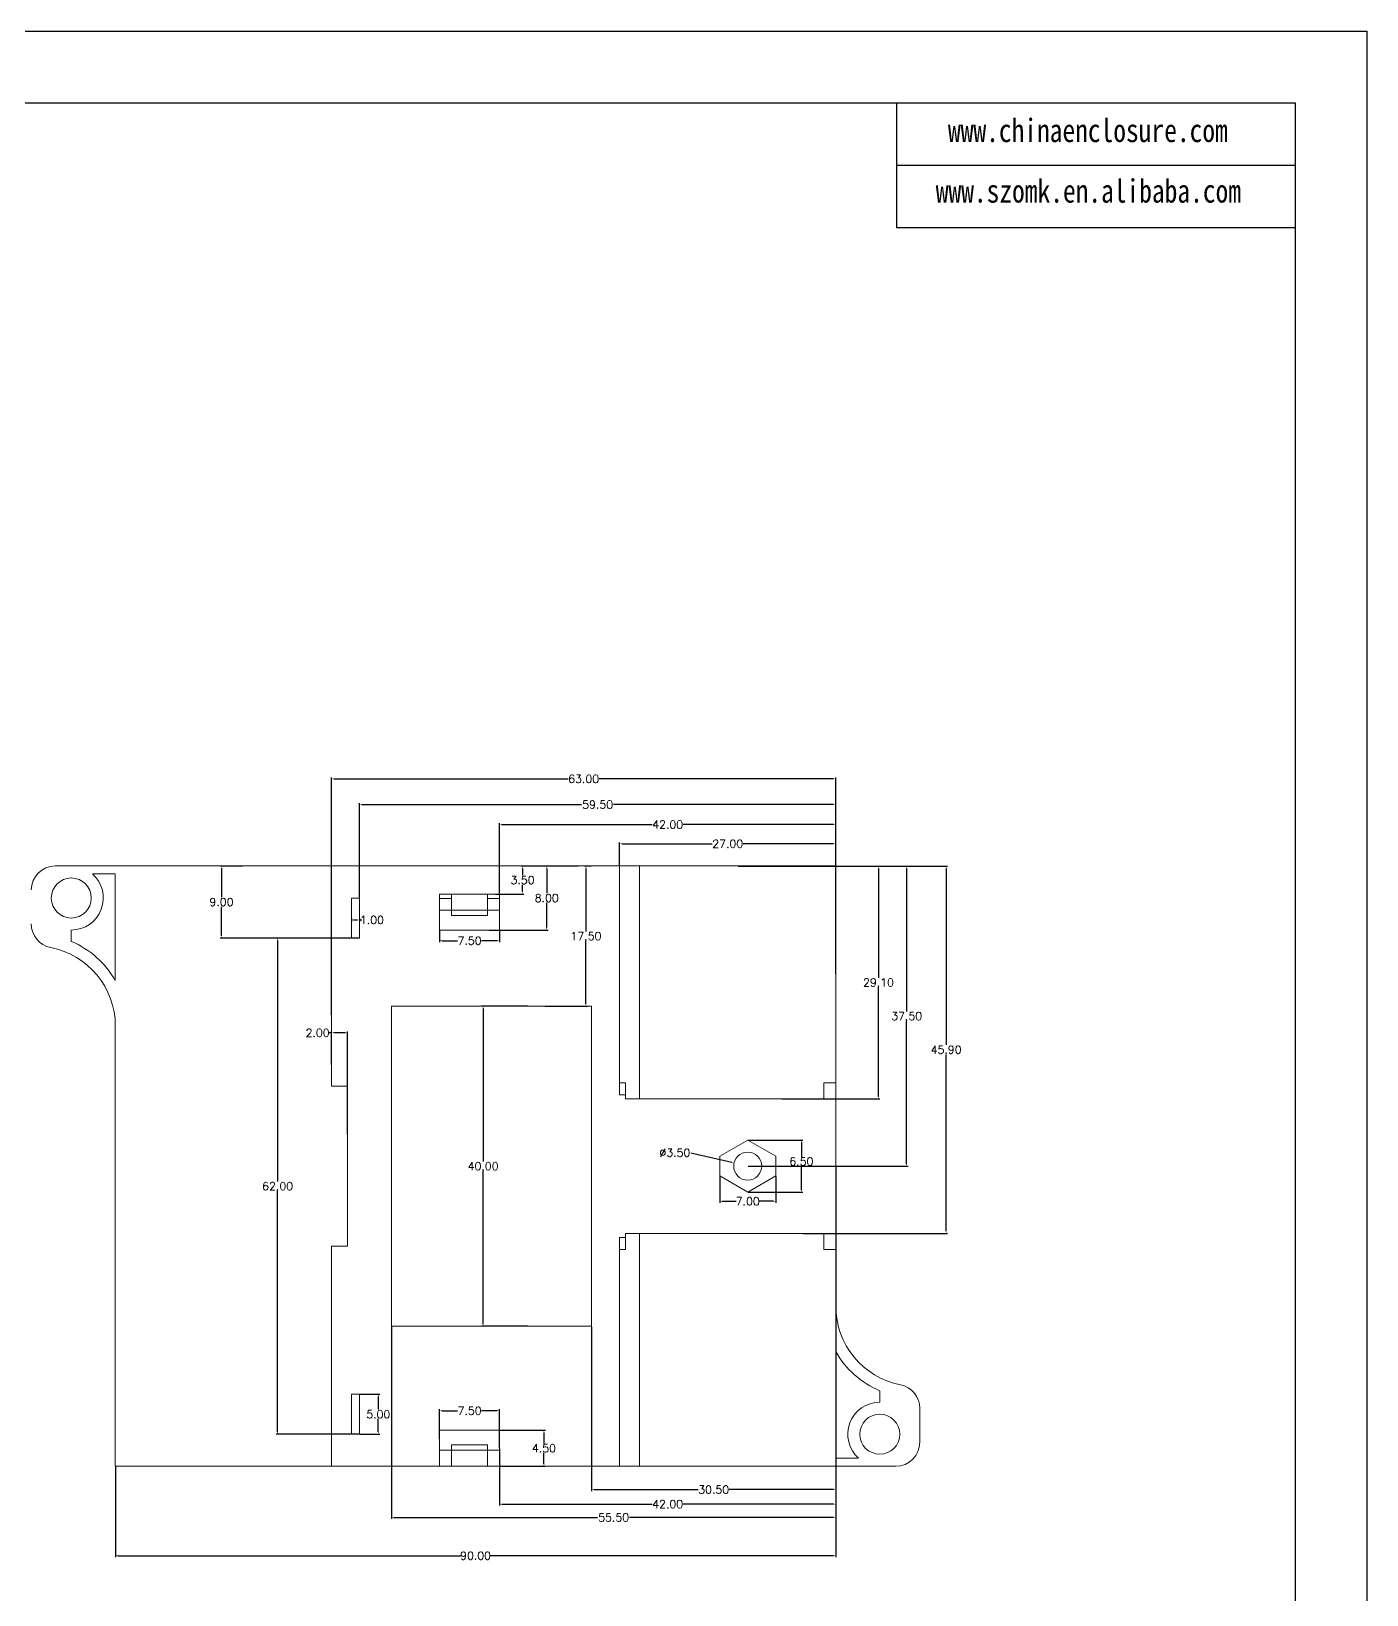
# Model space of a CAD drawing. Header units: inches. Extents: x 3261 to 5228, y 1126 to 1502.
# Drawn here: x 4230.8 to 4397.6, y 1306.5 to 1501.9 of the extents above; entities that cross this region are included whole.
import ezdxf

# ---------------------------------------------------------------- set-up
doc = ezdxf.new("R2010")
doc.units = ezdxf.units.IN
doc.header["$LTSCALE"] = 15
doc.layers.add('文字', color=81, linetype='Continuous')
doc.styles.get("Standard").update_dxf_attribs({"font": 'txt', "bigfont": 'gbcbig.shx'})
doc.styles.add('宋体', font='', dxfattribs={"width": 0.8, "height": 3.5})
doc.styles.get('宋体').set_extended_font_data('SimSun')
doc.dimstyles.new('1.5', dxfattribs={"dimtxt": 1, "dimasz": 0.3, "dimexe": 0.18, "dimexo": 0.0625, "dimgap": 0.09, "dimtad": 0, "dimtih": 1, "dimtoh": 1, "dimzin": 0, "dimdsep": 46, "dimtxsty": 'Standard', "dimcen": 0, "dimadec": 0, "dimazin": 2, "dimtfac": 1, "dimtofl": 0, "dimtmove": 0, "dimatfit": 3, "dimfxl": 1, "dimtolj": 1, "dimtzin": 0, "dimarcsym": 0})

# ---------------------------------------------------------------- blocks, each defined once
blk = doc.blocks.new('*D309')
at = {"color": 0, "lineweight": -2}
for p, q in [((4304.31, 1397.66), (4304.31, 1400.55)), ((4304.61, 1400.37), (4315.88, 1400.37)), ((4331.01, 1400.37), (4319.73, 1400.37)), ((4331.31, 1397.66), (4331.31, 1400.55))]:
    blk.add_line(p, q, dxfattribs=at)
at = {"color": 0}
for points in [[(4304.61, 1400.42), (4304.61, 1400.32), (4304.31, 1400.37)], [(4331.01, 1400.42), (4331.01, 1400.32), (4331.31, 1400.37)]]:
    blk.add_solid(points, dxfattribs=at)
at = {"layer": 'Defpoints', "color": 0}
for p in [(4304.31, 1400.37), (4304.31, 1397.59), (4331.31, 1397.59)]:
    blk.add_point(p, dxfattribs=at)
at = {"color": 0, "insert": (4317.81, 1400.37), "char_height": 1, "attachment_point": 5}
blk.add_mtext('\\A1;27.00', dxfattribs=at)
blk = doc.blocks.new('*D310')
at = {"color": 0, "lineweight": -2}
for p, q in [((4289.31, 1394.16), (4289.31, 1402.95)), ((4289.61, 1402.77), (4308.38, 1402.77)), ((4331.01, 1402.77), (4312.23, 1402.77)), ((4331.31, 1389.71), (4331.31, 1402.95))]:
    blk.add_line(p, q, dxfattribs=at)
at = {"color": 0}
for points in [[(4289.61, 1402.82), (4289.61, 1402.72), (4289.31, 1402.77)], [(4331.01, 1402.82), (4331.01, 1402.72), (4331.31, 1402.77)]]:
    blk.add_solid(points, dxfattribs=at)
at = {"layer": 'Defpoints', "color": 0}
for p in [(4289.31, 1402.77), (4289.31, 1394.09), (4331.31, 1389.65)]:
    blk.add_point(p, dxfattribs=at)
at = {"color": 0, "insert": (4310.31, 1402.77), "char_height": 1, "attachment_point": 5}
blk.add_mtext('\\A1;42.00', dxfattribs=at)
blk = doc.blocks.new('*D311')
at = {"color": 0, "lineweight": -2}
for p, q in [((4271.81, 1393.66), (4271.81, 1405.45)), ((4272.11, 1405.27), (4299.55, 1405.27)), ((4331.01, 1405.27), (4303.56, 1405.27)), ((4331.31, 1384.11), (4331.31, 1405.45))]:
    blk.add_line(p, q, dxfattribs=at)
at = {"color": 0}
for points in [[(4272.11, 1405.32), (4272.11, 1405.22), (4271.81, 1405.27)], [(4331.01, 1405.32), (4331.01, 1405.22), (4331.31, 1405.27)]]:
    blk.add_solid(points, dxfattribs=at)
at = {"layer": 'Defpoints', "color": 0}
for p in [(4271.81, 1405.27), (4271.81, 1393.59), (4331.31, 1384.04)]:
    blk.add_point(p, dxfattribs=at)
at = {"color": 0, "insert": (4301.56, 1405.27), "char_height": 1, "attachment_point": 5}
blk.add_mtext('\\A1;59.50', dxfattribs=at)
blk = doc.blocks.new('*D312')
at = {"color": 0, "lineweight": -2}
for p, q in [((4281.81, 1389.53), (4281.81, 1388.08)), ((4289.31, 1389.53), (4289.31, 1388.08)), ((4282.11, 1388.26), (4284.05, 1388.26)), ((4289.01, 1388.26), (4287.06, 1388.26))]:
    blk.add_line(p, q, dxfattribs=at)
at = {"color": 0}
for points in [[(4282.11, 1388.31), (4282.11, 1388.21), (4281.81, 1388.26)], [(4289.01, 1388.31), (4289.01, 1388.21), (4289.31, 1388.26)]]:
    blk.add_solid(points, dxfattribs=at)
at = {"layer": 'Defpoints', "color": 0}
for p in [(4281.81, 1389.59), (4289.31, 1389.59), (4289.31, 1388.26)]:
    blk.add_point(p, dxfattribs=at)
at = {"color": 0, "insert": (4285.56, 1388.26), "char_height": 1, "attachment_point": 5}
blk.add_mtext('\\A1;7.50', dxfattribs=at)
blk = doc.blocks.new('*D313')
at = {"color": 0, "lineweight": -2}
for p, q in [((4270.81, 1391.03), (4270.81, 1390.67)), ((4271.81, 1391.03), (4271.81, 1390.67)), ((4271.11, 1390.85), (4271.51, 1390.85)), ((4271.81, 1390.85), (4272.11, 1390.85))]:
    blk.add_line(p, q, dxfattribs=at)
at = {"color": 0}
for points in [[(4271.11, 1390.9), (4271.11, 1390.8), (4270.81, 1390.85)], [(4271.51, 1390.9), (4271.51, 1390.8), (4271.81, 1390.85)]]:
    blk.add_solid(points, dxfattribs=at)
at = {"layer": 'Defpoints', "color": 0}
for p in [(4270.81, 1391.09), (4271.81, 1391.09), (4271.81, 1390.85)]:
    blk.add_point(p, dxfattribs=at)
at = {"color": 0, "insert": (4273.36, 1390.85), "char_height": 1, "attachment_point": 5}
blk.add_mtext('\\A1;1.00', dxfattribs=at)
blk = doc.blocks.new('*D314')
at = {"color": 0, "lineweight": -2}
for p, q in [((4268.31, 1378.96), (4268.31, 1408.66)), ((4268.61, 1408.48), (4297.88, 1408.48)), ((4331.01, 1408.48), (4301.73, 1408.48)), ((4331.31, 1384.17), (4331.31, 1408.66))]:
    blk.add_line(p, q, dxfattribs=at)
at = {"color": 0}
for points in [[(4268.61, 1408.53), (4268.61, 1408.43), (4268.31, 1408.48)], [(4331.01, 1408.53), (4331.01, 1408.43), (4331.31, 1408.48)]]:
    blk.add_solid(points, dxfattribs=at)
at = {"layer": 'Defpoints', "color": 0}
for p in [(4268.31, 1408.48), (4331.31, 1384.11), (4268.31, 1378.9)]:
    blk.add_point(p, dxfattribs=at)
at = {"color": 0, "insert": (4299.81, 1408.48), "char_height": 1, "attachment_point": 5}
blk.add_mtext('\\A1;63.00', dxfattribs=at)
blk = doc.blocks.new('*D315')
at = {"color": 0, "lineweight": -2}
for p, q in [((4268.31, 1376.75), (4268.01, 1376.75)), ((4268.31, 1372.81), (4268.31, 1376.93)), ((4270.01, 1376.75), (4268.61, 1376.75)), ((4270.31, 1364.06), (4270.31, 1376.93))]:
    blk.add_line(p, q, dxfattribs=at)
at = {"color": 0}
for points in [[(4268.61, 1376.8), (4268.61, 1376.7), (4268.31, 1376.75)], [(4270.01, 1376.8), (4270.01, 1376.7), (4270.31, 1376.75)]]:
    blk.add_solid(points, dxfattribs=at)
at = {"layer": 'Defpoints', "color": 0}
for p in [(4268.31, 1376.75), (4268.31, 1372.75), (4270.31, 1364)]:
    blk.add_point(p, dxfattribs=at)
at = {"color": 0, "insert": (4266.58, 1376.75), "char_height": 1, "attachment_point": 5}
blk.add_mtext('\\A1;2.00', dxfattribs=at)
blk = doc.blocks.new('*D316')
at = {"color": 0, "lineweight": -2}
for p, q in [((4331.31, 1342.53), (4331.31, 1319.49)), ((4300.81, 1340.03), (4300.81, 1319.49)), ((4301.11, 1319.67), (4314.13, 1319.67)), ((4331.01, 1319.67), (4317.98, 1319.67))]:
    blk.add_line(p, q, dxfattribs=at)
at = {"color": 0}
for points in [[(4301.11, 1319.72), (4301.11, 1319.62), (4300.81, 1319.67)], [(4331.01, 1319.72), (4331.01, 1319.62), (4331.31, 1319.67)]]:
    blk.add_solid(points, dxfattribs=at)
at = {"layer": 'Defpoints', "color": 0}
for p in [(4331.31, 1342.59), (4300.81, 1340.09), (4331.31, 1319.67)]:
    blk.add_point(p, dxfattribs=at)
at = {"color": 0, "insert": (4316.06, 1319.67), "char_height": 1, "attachment_point": 5}
blk.add_mtext('\\A1;30.50', dxfattribs=at)
blk = doc.blocks.new('*D317')
at = {"color": 0, "lineweight": -2}
for p, q in [((4331.31, 1346.08), (4331.31, 1316.02)), ((4275.81, 1340.03), (4275.81, 1316.02)), ((4276.11, 1316.2), (4301.55, 1316.2)), ((4331.01, 1316.2), (4305.56, 1316.2))]:
    blk.add_line(p, q, dxfattribs=at)
at = {"color": 0}
for points in [[(4276.11, 1316.25), (4276.11, 1316.15), (4275.81, 1316.2)], [(4331.01, 1316.25), (4331.01, 1316.15), (4331.31, 1316.2)]]:
    blk.add_solid(points, dxfattribs=at)
at = {"layer": 'Defpoints', "color": 0}
for p in [(4331.31, 1346.14), (4275.81, 1340.09), (4331.31, 1316.2)]:
    blk.add_point(p, dxfattribs=at)
at = {"color": 0, "insert": (4303.56, 1316.2), "char_height": 1, "attachment_point": 5}
blk.add_mtext('\\A1;55.50', dxfattribs=at)
blk = doc.blocks.new('*D318')
at = {"color": 0, "lineweight": -2}
for p, q in [((4331.31, 1360.03), (4331.31, 1311.24)), ((4241.31, 1322.53), (4241.31, 1311.24)), ((4241.61, 1311.42), (4284.47, 1311.42)), ((4331.01, 1311.42), (4288.15, 1311.42))]:
    blk.add_line(p, q, dxfattribs=at)
at = {"color": 0}
for points in [[(4241.61, 1311.47), (4241.61, 1311.37), (4241.31, 1311.42)], [(4331.01, 1311.47), (4331.01, 1311.37), (4331.31, 1311.42)]]:
    blk.add_solid(points, dxfattribs=at)
at = {"layer": 'Defpoints', "color": 0}
for p in [(4331.31, 1360.09), (4241.31, 1322.59), (4331.31, 1311.42)]:
    blk.add_point(p, dxfattribs=at)
at = {"color": 0, "insert": (4286.31, 1311.42), "char_height": 1, "attachment_point": 5}
blk.add_mtext('\\A1;90.00', dxfattribs=at)
blk = doc.blocks.new('*D319')
at = {"color": 0, "lineweight": -2}
for p, q in [((4297.62, 1397.59), (4292, 1397.59)), ((4292.18, 1397.29), (4292.18, 1396.43)), ((4292.18, 1394.39), (4292.18, 1395.25)), ((4288.79, 1394.09), (4292.36, 1394.09))]:
    blk.add_line(p, q, dxfattribs=at)
at = {"color": 0}
for points in [[(4292.13, 1397.29), (4292.23, 1397.29), (4292.18, 1397.59)], [(4292.13, 1394.39), (4292.23, 1394.39), (4292.18, 1394.09)]]:
    blk.add_solid(points, dxfattribs=at)
at = {"layer": 'Defpoints', "color": 0}
for p in [(4297.68, 1397.59), (4288.72, 1394.09), (4292.18, 1394.09)]:
    blk.add_point(p, dxfattribs=at)
at = {"color": 0, "insert": (4292.18, 1395.84), "char_height": 1, "attachment_point": 5}
blk.add_mtext('\\A1;3.50', dxfattribs=at)
blk = doc.blocks.new('*D320')
at = {"color": 0, "lineweight": -2}
for p, q in [((4299.14, 1397.59), (4295.02, 1397.59)), ((4295.2, 1397.29), (4295.2, 1394.18)), ((4295.2, 1389.89), (4295.2, 1393)), ((4288, 1389.59), (4295.38, 1389.59))]:
    blk.add_line(p, q, dxfattribs=at)
at = {"color": 0}
for points in [[(4295.15, 1397.29), (4295.25, 1397.29), (4295.2, 1397.59)], [(4295.15, 1389.89), (4295.25, 1389.89), (4295.2, 1389.59)]]:
    blk.add_solid(points, dxfattribs=at)
at = {"layer": 'Defpoints', "color": 0}
for p in [(4299.2, 1397.59), (4287.93, 1389.59), (4295.2, 1389.59)]:
    blk.add_point(p, dxfattribs=at)
at = {"color": 0, "insert": (4295.2, 1393.59), "char_height": 1, "attachment_point": 5}
blk.add_mtext('\\A1;8.00', dxfattribs=at)
blk = doc.blocks.new('*D321')
at = {"color": 0, "lineweight": -2}
for p, q in [((4300.77, 1397.59), (4299.92, 1397.59)), ((4300.1, 1397.29), (4300.1, 1389.43)), ((4300.1, 1380.39), (4300.1, 1388.25)), ((4295, 1380.09), (4300.28, 1380.09))]:
    blk.add_line(p, q, dxfattribs=at)
at = {"color": 0}
for points in [[(4300.05, 1397.29), (4300.15, 1397.29), (4300.1, 1397.59)], [(4300.05, 1380.39), (4300.15, 1380.39), (4300.1, 1380.09)]]:
    blk.add_solid(points, dxfattribs=at)
at = {"layer": 'Defpoints', "color": 0}
for p in [(4300.83, 1397.59), (4294.93, 1380.09), (4300.1, 1380.09)]:
    blk.add_point(p, dxfattribs=at)
at = {"color": 0, "insert": (4300.1, 1388.84), "char_height": 1, "attachment_point": 5}
blk.add_mtext('\\A1;17.50', dxfattribs=at)
blk = doc.blocks.new('*D322')
at = {"color": 0, "lineweight": -2}
for p, q in [((4292.85, 1380.09), (4287.07, 1380.09)), ((4287.25, 1379.79), (4287.25, 1360.68)), ((4287.25, 1340.39), (4287.25, 1359.5)), ((4292.85, 1340.09), (4287.07, 1340.09))]:
    blk.add_line(p, q, dxfattribs=at)
at = {"color": 0}
for points in [[(4287.2, 1379.79), (4287.3, 1379.79), (4287.25, 1380.09)], [(4287.2, 1340.39), (4287.3, 1340.39), (4287.25, 1340.09)]]:
    blk.add_solid(points, dxfattribs=at)
at = {"layer": 'Defpoints', "color": 0}
for p in [(4287.25, 1380.09), (4292.91, 1380.09), (4292.91, 1340.09)]:
    blk.add_point(p, dxfattribs=at)
at = {"color": 0, "insert": (4287.25, 1360.09), "char_height": 1, "attachment_point": 5}
blk.add_mtext('\\A1;40.00', dxfattribs=at)
blk = doc.blocks.new('*D323')
at = {"color": 0, "lineweight": -2}
for p, q in [((4319.12, 1397.59), (4336.83, 1397.59)), ((4336.65, 1397.29), (4336.65, 1383.63)), ((4336.65, 1368.79), (4336.65, 1382.45)), ((4324.57, 1368.49), (4336.83, 1368.49))]:
    blk.add_line(p, q, dxfattribs=at)
at = {"color": 0}
for points in [[(4336.6, 1397.29), (4336.7, 1397.29), (4336.65, 1397.59)], [(4336.6, 1368.79), (4336.7, 1368.79), (4336.65, 1368.49)]]:
    blk.add_solid(points, dxfattribs=at)
at = {"layer": 'Defpoints', "color": 0}
for p in [(4319.06, 1397.59), (4324.51, 1368.49), (4336.65, 1368.49)]:
    blk.add_point(p, dxfattribs=at)
at = {"color": 0, "insert": (4336.65, 1383.04), "char_height": 1, "attachment_point": 5}
blk.add_mtext('\\A1;29.10', dxfattribs=at)
blk = doc.blocks.new('*D324')
at = {"color": 0, "lineweight": -2}
for p, q in [((4323.77, 1397.59), (4345.27, 1397.59)), ((4345.09, 1397.29), (4345.09, 1375.23)), ((4345.09, 1351.99), (4345.09, 1374.05)), ((4327.21, 1351.69), (4345.27, 1351.69))]:
    blk.add_line(p, q, dxfattribs=at)
at = {"color": 0}
for points in [[(4345.04, 1397.29), (4345.14, 1397.29), (4345.09, 1397.59)], [(4345.04, 1351.99), (4345.14, 1351.99), (4345.09, 1351.69)]]:
    blk.add_solid(points, dxfattribs=at)
at = {"layer": 'Defpoints', "color": 0}
for p in [(4323.71, 1397.59), (4345.09, 1397.59), (4327.14, 1351.69)]:
    blk.add_point(p, dxfattribs=at)
at = {"color": 0, "insert": (4345.09, 1374.64), "char_height": 1, "attachment_point": 5}
blk.add_mtext('\\A1;45.90', dxfattribs=at)
blk = doc.blocks.new('*D325')
at = {"color": 0, "lineweight": -2}
for p, q in [((4323.77, 1397.59), (4340.34, 1397.59)), ((4340.16, 1397.29), (4340.16, 1379.43)), ((4340.16, 1360.39), (4340.16, 1378.25)), ((4320.37, 1360.09), (4340.34, 1360.09))]:
    blk.add_line(p, q, dxfattribs=at)
at = {"color": 0}
for points in [[(4340.11, 1397.29), (4340.21, 1397.29), (4340.16, 1397.59)], [(4340.11, 1360.39), (4340.21, 1360.39), (4340.16, 1360.09)]]:
    blk.add_solid(points, dxfattribs=at)
at = {"layer": 'Defpoints', "color": 0}
for p in [(4323.71, 1397.59), (4340.16, 1397.59), (4320.31, 1360.09)]:
    blk.add_point(p, dxfattribs=at)
at = {"color": 0, "insert": (4340.16, 1378.84), "char_height": 1, "attachment_point": 5}
blk.add_mtext('\\A1;37.50', dxfattribs=at)
blk = doc.blocks.new('*D326')
at = {"color": 0, "lineweight": -2}
blk.add_line((4313.22, 1361.77), (4318.31, 1360.57), dxfattribs=at)
at = {"color": 0}
blk.add_solid([(4318.32, 1360.61), (4318.3, 1360.52), (4318.6, 1360.5)], dxfattribs=at)
at = {"layer": 'Defpoints', "color": 0}
for p in [(4318.6, 1360.5), (4322.01, 1359.69)]:
    blk.add_point(p, dxfattribs=at)
at = {"color": 0, "insert": (4311.21, 1361.77), "char_height": 1, "attachment_point": 5}
blk.add_mtext('\\A1;∅3.50', dxfattribs=at)
blk = doc.blocks.new('*D327')
at = {"color": 0, "lineweight": -2}
for p, q in [((4316.81, 1358.8), (4316.81, 1355.52)), ((4323.81, 1358.8), (4323.81, 1355.52)), ((4317.11, 1355.7), (4318.88, 1355.7)), ((4323.51, 1355.7), (4321.73, 1355.7))]:
    blk.add_line(p, q, dxfattribs=at)
at = {"color": 0}
for points in [[(4317.11, 1355.75), (4317.11, 1355.65), (4316.81, 1355.7)], [(4323.51, 1355.75), (4323.51, 1355.65), (4323.81, 1355.7)]]:
    blk.add_solid(points, dxfattribs=at)
at = {"layer": 'Defpoints', "color": 0}
for p in [(4316.81, 1358.87), (4323.81, 1358.87), (4323.81, 1355.7)]:
    blk.add_point(p, dxfattribs=at)
at = {"color": 0, "insert": (4320.31, 1355.7), "char_height": 1, "attachment_point": 5}
blk.add_mtext('\\A1;7.00', dxfattribs=at)
blk = doc.blocks.new('*D328')
at = {"color": 0, "lineweight": -2}
for p, q in [((4320.37, 1363.34), (4327.19, 1363.34)), ((4327.01, 1363.04), (4327.01, 1361.27)), ((4327.01, 1357.14), (4327.01, 1360.09)), ((4320.37, 1356.84), (4327.19, 1356.84))]:
    blk.add_line(p, q, dxfattribs=at)
at = {"color": 0}
for points in [[(4326.96, 1363.04), (4327.06, 1363.04), (4327.01, 1363.34)], [(4326.96, 1357.14), (4327.06, 1357.14), (4327.01, 1356.84)]]:
    blk.add_solid(points, dxfattribs=at)
at = {"layer": 'Defpoints', "color": 0}
for p in [(4320.31, 1363.34), (4327.01, 1363.34), (4320.31, 1356.84)]:
    blk.add_point(p, dxfattribs=at)
at = {"color": 0, "insert": (4327.01, 1360.68), "char_height": 1, "attachment_point": 5}
blk.add_mtext('\\A1;6.50', dxfattribs=at)
blk = doc.blocks.new('*D329')
at = {"color": 0, "lineweight": -2}
for p, q in [((4257.18, 1397.59), (4254.39, 1397.59)), ((4254.57, 1397.29), (4254.57, 1393.68)), ((4254.57, 1388.89), (4254.57, 1392.5)), ((4270.74, 1388.59), (4254.39, 1388.59))]:
    blk.add_line(p, q, dxfattribs=at)
at = {"color": 0}
for points in [[(4254.52, 1397.29), (4254.62, 1397.29), (4254.57, 1397.59)], [(4254.52, 1388.89), (4254.62, 1388.89), (4254.57, 1388.59)]]:
    blk.add_solid(points, dxfattribs=at)
at = {"layer": 'Defpoints', "color": 0}
for p in [(4257.24, 1397.59), (4254.57, 1388.59), (4270.81, 1388.59)]:
    blk.add_point(p, dxfattribs=at)
at = {"color": 0, "insert": (4254.57, 1393.09), "char_height": 1, "attachment_point": 5}
blk.add_mtext('\\A1;9.00', dxfattribs=at)
blk = doc.blocks.new('*D330')
at = {"color": 0, "lineweight": -2}
for p, q in [((4271.74, 1388.59), (4261.4, 1388.59)), ((4261.58, 1388.29), (4261.58, 1358.18)), ((4261.58, 1326.89), (4261.58, 1357)), ((4271.74, 1326.59), (4261.4, 1326.59))]:
    blk.add_line(p, q, dxfattribs=at)
at = {"color": 0}
for points in [[(4261.53, 1388.29), (4261.63, 1388.29), (4261.58, 1388.59)], [(4261.53, 1326.89), (4261.63, 1326.89), (4261.58, 1326.59)]]:
    blk.add_solid(points, dxfattribs=at)
at = {"layer": 'Defpoints', "color": 0}
for p in [(4271.81, 1388.59), (4261.58, 1326.59), (4271.81, 1326.59)]:
    blk.add_point(p, dxfattribs=at)
at = {"color": 0, "insert": (4261.58, 1357.59), "char_height": 1, "attachment_point": 5}
blk.add_mtext('\\A1;62.00', dxfattribs=at)
blk = doc.blocks.new('*D331')
at = {"color": 0, "lineweight": -2}
for p, q in [((4271.87, 1331.59), (4274.34, 1331.59)), ((4274.16, 1331.29), (4274.16, 1329.68)), ((4274.16, 1326.89), (4274.16, 1328.5)), ((4271.87, 1326.59), (4274.34, 1326.59))]:
    blk.add_line(p, q, dxfattribs=at)
at = {"color": 0}
for points in [[(4274.11, 1331.29), (4274.21, 1331.29), (4274.16, 1331.59)], [(4274.11, 1326.89), (4274.21, 1326.89), (4274.16, 1326.59)]]:
    blk.add_solid(points, dxfattribs=at)
at = {"layer": 'Defpoints', "color": 0}
for p in [(4271.81, 1331.59), (4274.16, 1331.59), (4271.81, 1326.59)]:
    blk.add_point(p, dxfattribs=at)
at = {"color": 0, "insert": (4274.16, 1329.09), "char_height": 1, "attachment_point": 5}
blk.add_mtext('\\A1;5.00', dxfattribs=at)
blk = doc.blocks.new('*D332')
at = {"color": 0, "lineweight": -2}
for p, q in [((4289.37, 1327.09), (4295.03, 1327.09)), ((4294.85, 1326.79), (4294.85, 1325.43)), ((4289.37, 1322.59), (4295.03, 1322.59)), ((4294.85, 1322.89), (4294.85, 1324.25))]:
    blk.add_line(p, q, dxfattribs=at)
at = {"color": 0}
for points in [[(4294.8, 1326.79), (4294.9, 1326.79), (4294.85, 1327.09)], [(4294.8, 1322.89), (4294.9, 1322.89), (4294.85, 1322.59)]]:
    blk.add_solid(points, dxfattribs=at)
at = {"layer": 'Defpoints', "color": 0}
for p in [(4289.31, 1327.09), (4294.85, 1327.09), (4289.31, 1322.59)]:
    blk.add_point(p, dxfattribs=at)
at = {"color": 0, "insert": (4294.85, 1324.84), "char_height": 1, "attachment_point": 5}
blk.add_mtext('\\A1;4.50', dxfattribs=at)
blk = doc.blocks.new('*D333')
at = {"color": 0, "lineweight": -2}
for p, q in [((4331.31, 1328.51), (4331.31, 1317.68)), ((4289.31, 1324.78), (4289.31, 1317.68)), ((4289.61, 1317.86), (4308.38, 1317.86)), ((4331.01, 1317.86), (4312.23, 1317.86))]:
    blk.add_line(p, q, dxfattribs=at)
at = {"color": 0}
for points in [[(4289.61, 1317.91), (4289.61, 1317.81), (4289.31, 1317.86)], [(4331.01, 1317.91), (4331.01, 1317.81), (4331.31, 1317.86)]]:
    blk.add_solid(points, dxfattribs=at)
at = {"layer": 'Defpoints', "color": 0}
for p in [(4331.31, 1328.57), (4289.31, 1324.84), (4289.31, 1317.86)]:
    blk.add_point(p, dxfattribs=at)
at = {"color": 0, "insert": (4310.31, 1317.86), "char_height": 1, "attachment_point": 5}
blk.add_mtext('\\A1;42.00', dxfattribs=at)
blk = doc.blocks.new('*D334')
at = {"color": 0, "lineweight": -2}
for p, q in [((4281.81, 1326.03), (4281.81, 1329.71)), ((4282.11, 1329.53), (4284.05, 1329.53)), ((4289.01, 1329.53), (4287.06, 1329.53)), ((4289.31, 1324.91), (4289.31, 1329.71))]:
    blk.add_line(p, q, dxfattribs=at)
at = {"color": 0}
for points in [[(4282.11, 1329.58), (4282.11, 1329.48), (4281.81, 1329.53)], [(4289.01, 1329.58), (4289.01, 1329.48), (4289.31, 1329.53)]]:
    blk.add_solid(points, dxfattribs=at)
at = {"layer": 'Defpoints', "color": 0}
for p in [(4281.81, 1329.53), (4281.81, 1325.96), (4289.31, 1324.84)]:
    blk.add_point(p, dxfattribs=at)
at = {"color": 0, "insert": (4285.56, 1329.53), "char_height": 1, "attachment_point": 5}
blk.add_mtext('\\A1;7.50', dxfattribs=at)

msp = doc.modelspace()

# ---------------------------------------------------------------- linework, layer by layer
for p, q in [((3865.535, 1501.891), (4397.637, 1501.891)), ((4397.637, 1501.891), (4397.637, 1125.657)), ((3879.303, 1492.933), (4388.679, 1492.933)), ((4338.912, 1492.933), (4338.912, 1477.381)), ((4388.679, 1492.933), (4388.679, 1134.615)), ((4338.912, 1485.157), (4388.679, 1485.157)), ((4338.912, 1477.381), (4388.679, 1477.381))]:
    msp.add_line(p, q)
at = {"color": 7, "linetype": 'Continuous', "lineweight": 15}
for p, q in [((4233.807, 1397.595), (4268.307, 1397.595)), ((4268.307, 1397.595), (4268.307, 1370.095)), ((4304.307, 1397.595), (4268.307, 1397.595)), ((4304.307, 1370.495), (4304.307, 1397.595)), ((4304.307, 1397.595), (4306.807, 1397.595)), ((4306.807, 1397.595), (4306.807, 1368.495)), ((4306.807, 1397.595), (4331.307, 1397.595)), ((4331.307, 1397.595), (4331.307, 1370.495)), ((4241.307, 1396.595), (4238.453, 1396.595)), ((4241.307, 1383.274), (4241.307, 1396.595)), ((4271.807, 1393.595), (4270.807, 1393.595)), ((4270.807, 1393.595), (4270.807, 1388.595)), ((4271.807, 1388.595), (4271.807, 1393.595)), ((4289.307, 1394.095), (4281.807, 1394.095)), ((4281.807, 1394.095), (4281.807, 1389.595)), ((4283.307, 1392.095), (4283.307, 1394.088)), ((4287.807, 1394.088), (4283.307, 1394.088)), ((4287.807, 1394.088), (4287.807, 1392.095)), ((4289.307, 1389.595), (4289.307, 1394.095)), ((4281.807, 1392.095), (4283.307, 1392.095)), ((4287.807, 1392.095), (4283.307, 1392.095)), ((4283.307, 1391.428), (4283.307, 1392.095)), ((4283.307, 1391.428), (4287.807, 1391.428)), ((4287.807, 1391.428), (4287.807, 1392.095)), ((4287.807, 1392.095), (4289.307, 1392.095)), ((4235.807, 1389.595), (4235.807, 1388.178)), ((4281.807, 1389.595), (4289.307, 1389.595)), ((4270.807, 1388.595), (4271.807, 1388.595)), ((4275.807, 1380.095), (4275.807, 1340.095)), ((4300.807, 1380.095), (4275.807, 1380.095)), ((4300.807, 1340.095), (4300.807, 1380.095)), ((4241.307, 1322.595), (4241.307, 1377.595)), ((4270.307, 1370.095), (4268.307, 1370.095)), ((4270.307, 1370.095), (4270.307, 1350.095)), ((4305.057, 1370.495), (4304.307, 1370.495)), ((4304.307, 1368.995), (4304.307, 1370.495)), ((4305.057, 1368.495), (4305.057, 1370.495)), ((4331.307, 1370.495), (4329.807, 1370.495)), ((4329.807, 1370.495), (4329.807, 1368.495)), ((4331.307, 1349.695), (4331.307, 1370.495)), ((4305.057, 1368.995), (4304.307, 1368.995)), ((4306.807, 1368.495), (4305.057, 1368.495)), ((4329.807, 1368.495), (4306.807, 1368.495)), ((4320.307, 1363.345), (4316.807, 1361.324)), ((4323.807, 1361.324), (4320.307, 1363.345)), ((4316.807, 1361.324), (4316.807, 1358.866)), ((4323.807, 1358.866), (4323.807, 1361.324)), ((4316.807, 1358.866), (4320.307, 1356.845)), ((4320.307, 1356.845), (4323.807, 1358.866)), ((4270.307, 1350.095), (4268.307, 1350.095)), ((4268.307, 1350.095), (4268.307, 1322.595)), ((4304.307, 1351.195), (4305.057, 1351.195)), ((4304.307, 1351.195), (4304.307, 1349.695)), ((4305.057, 1349.695), (4305.057, 1351.695)), ((4305.057, 1351.695), (4306.807, 1351.695)), ((4306.807, 1351.695), (4306.807, 1322.595)), ((4306.807, 1351.695), (4329.807, 1351.695)), ((4329.807, 1349.695), (4329.807, 1351.695)), ((4304.307, 1322.595), (4304.307, 1349.695)), ((4304.307, 1349.695), (4305.057, 1349.695)), ((4331.307, 1349.695), (4329.807, 1349.695)), ((4331.307, 1349.695), (4331.307, 1342.595)), ((4275.807, 1340.095), (4300.807, 1340.095)), ((4331.307, 1336.916), (4331.307, 1323.595)), ((4270.807, 1326.595), (4270.807, 1331.595)), ((4270.807, 1331.595), (4271.807, 1331.595)), ((4271.807, 1331.595), (4271.807, 1326.595)), ((4336.807, 1330.595), (4336.807, 1332.012)), ((4341.807, 1325.595), (4341.807, 1329.838)), ((4271.807, 1326.595), (4270.807, 1326.595)), ((4289.307, 1327.095), (4281.807, 1327.095)), ((4281.807, 1327.095), (4281.807, 1322.595)), ((4289.307, 1322.595), (4289.307, 1327.095)), ((4283.307, 1324.595), (4281.807, 1324.595)), ((4287.807, 1325.262), (4283.307, 1325.262)), ((4283.307, 1325.262), (4283.307, 1324.595)), ((4283.307, 1322.595), (4283.307, 1324.595)), ((4283.307, 1324.595), (4287.807, 1324.595)), ((4287.807, 1325.262), (4287.807, 1324.595)), ((4287.807, 1324.595), (4287.807, 1322.595)), ((4289.307, 1324.595), (4287.807, 1324.595)), ((4268.307, 1322.595), (4241.307, 1322.595)), ((4268.307, 1322.595), (4281.807, 1322.595)), ((4281.807, 1322.595), (4283.307, 1322.595)), ((4283.307, 1322.595), (4287.807, 1322.595)), ((4287.807, 1322.595), (4289.307, 1322.595)), ((4289.307, 1322.595), (4304.307, 1322.595)), ((4306.807, 1322.595), (4304.307, 1322.595)), ((4338.807, 1322.595), (4306.807, 1322.595)), ((4331.307, 1323.595), (4334.161, 1323.595))]:
    msp.add_line(p, q, dxfattribs=at)
for centre, radius in [((4235.807, 1393.595), 2.5), ((4320.307, 1360.095), 1.75), ((4336.807, 1326.595), 2.5)]:
    msp.add_circle(centre, radius, dxfattribs=at)
for centre, radius, start, end in [((4233.807, 1394.595), 3, 90, 180), ((4235.807, 1393.595), 4, 270, 48.59038), ((4233.807, 1390.352), 3, 180, 258.91251), ((4231.307, 1377.595), 10, 0, 78.91251), ((4231.307, 1377.595), 11.5, 29.59185, 66.96432), ((4341.307, 1342.595), 10, 180, 258.91251), ((4341.307, 1342.595), 11.5, 209.59185, 246.96432), ((4338.807, 1329.838), 3, 0, 78.91251), ((4336.807, 1326.595), 4, 90, 228.59038), ((4338.807, 1325.595), 3, 270, 0)]:
    msp.add_arc(centre, radius, start, end, dxfattribs=at)
for centre in [(4282.557, 1393.545), (4288.557, 1393.545)]:
    msp.add_ellipse(centre, major_axis=(0.75, 0), ratio=0.0349208, start_param=3.1415927, end_param=6.2831853, dxfattribs=at)

# ---------------------------------------------------------------- texts
at = {"layer": '文字', "color": 0, "char_height": 2.91963, "width": 51.29508, "attachment_point": 1, "style": '宋体'}
for s, insert in [('www.chinaenclosure.com', (4345.324, 1490.963)), ('www.szomk.en.alibaba.com', (4343.798, 1483.402))]:
    msp.add_mtext(s, dxfattribs=dict(at, insert=insert))

# ---------------------------------------------------------------- dimensions: what is measured, and where the dimension line sits
for base, p1, p2, picture, middle in [((4268.307, 1408.48), (4331.307, 1384.107), (4268.307, 1378.901), '*D314', (4299.807, 1408.48)), ((4271.807, 1405.274), (4331.307, 1384.045), (4271.807, 1393.595), '*D311', (4301.557, 1405.274)), ((4289.307, 1402.765), (4331.307, 1389.646), (4289.307, 1394.095), '*D310', (4310.307, 1402.765)), ((4304.307, 1400.37), (4331.307, 1397.595), (4304.307, 1397.595), '*D309', (4317.807, 1400.37)), ((4271.807, 1390.853), (4270.807, 1391.095), (4271.807, 1391.095), '*D313', (4273.364, 1390.853)), ((4289.307, 1388.257), (4281.807, 1389.595), (4289.307, 1389.595), '*D312', (4285.557, 1388.257)), ((4268.307, 1376.752), (4270.307, 1363.998), (4268.307, 1372.746), '*D315', (4266.584, 1376.752)), ((4331.307, 1311.422), (4241.307, 1322.595), (4331.307, 1360.095), '*D318', (4286.307, 1311.422)), ((4323.807, 1355.696), (4316.807, 1358.866), (4323.807, 1358.866), '*D327', (4320.307, 1355.696)), ((4331.307, 1316.203), (4275.807, 1340.095), (4331.307, 1346.145), '*D317', (4303.557, 1316.203)), ((4331.307, 1319.668), (4300.807, 1340.095), (4331.307, 1342.595), '*D316', (4316.057, 1319.668)), ((4281.807, 1329.529), (4289.307, 1324.845), (4281.807, 1325.963), '*D334', (4285.557, 1329.529)), ((4289.307, 1317.859), (4331.307, 1328.57), (4289.307, 1324.845), '*D333', (4310.307, 1317.859))]:
    dim = msp.add_linear_dim(base=base, p1=p1, p2=p2, dimstyle='1.5')
    dim.commit()
    dim.dimension.update_dxf_attribs({"geometry": picture, "text_midpoint": middle})
for base, p1, p2, picture, middle in [((4254.568, 1388.595), (4257.238, 1397.595), (4270.807, 1388.595), '*D329', (4254.568, 1393.095)), ((4295.2, 1389.595), (4299.202, 1397.595), (4287.935, 1389.595), '*D320', (4295.2, 1393.595)), ((4292.177, 1394.095), (4297.679, 1397.595), (4288.723, 1394.095), '*D319', (4292.177, 1395.845)), ((4300.105, 1380.095), (4300.834, 1397.595), (4294.935, 1380.095), '*D321', (4300.105, 1388.845)), ((4336.646, 1368.495), (4319.057, 1397.595), (4324.511, 1368.495), '*D323', (4336.646, 1383.045)), ((4261.576, 1326.595), (4271.807, 1388.595), (4271.807, 1326.595), '*D330', (4261.576, 1357.595)), ((4287.248, 1380.095), (4292.908, 1340.095), (4292.908, 1380.095), '*D322', (4287.248, 1360.095)), ((4274.156, 1331.595), (4271.807, 1326.595), (4271.807, 1331.595), '*D331', (4274.156, 1329.095)), ((4294.849, 1327.095), (4289.307, 1322.595), (4289.307, 1327.095), '*D332', (4294.849, 1324.845))]:
    dim = msp.add_linear_dim(base=base, p1=p1, p2=p2, angle=90, dimstyle='1.5')
    dim.commit()
    dim.dimension.update_dxf_attribs({"geometry": picture, "text_midpoint": middle})
for base, p1, p2, picture, middle in [((4340.158, 1397.595), (4320.307, 1360.095), (4323.711, 1397.595), '*D325', (4340.158, 1378.845)), ((4345.094, 1397.595), (4327.144, 1351.695), (4323.711, 1397.595), '*D324', (4345.094, 1374.645)), ((4327.006, 1363.345), (4320.307, 1356.845), (4320.307, 1363.345), '*D328', (4327.006, 1360.685))]:
    dim = msp.add_linear_dim(base=base, p1=p1, p2=p2, angle=90, dimstyle='1.5')
    dim.commit()
    dim.dimension.update_dxf_attribs({"geometry": picture, "text_midpoint": middle, "dimtype": 160})
dim = msp.add_diameter_dim_2p(p1=(4322.01, 1359.693), p2=(4318.604, 1360.497), dimstyle='1.5')
dim.commit()
dim.dimension.update_dxf_attribs({"geometry": '*D326', "text_midpoint": (4313.217, 1361.77), "dimtype": 163})

doc.saveas('drawing.dxf')
